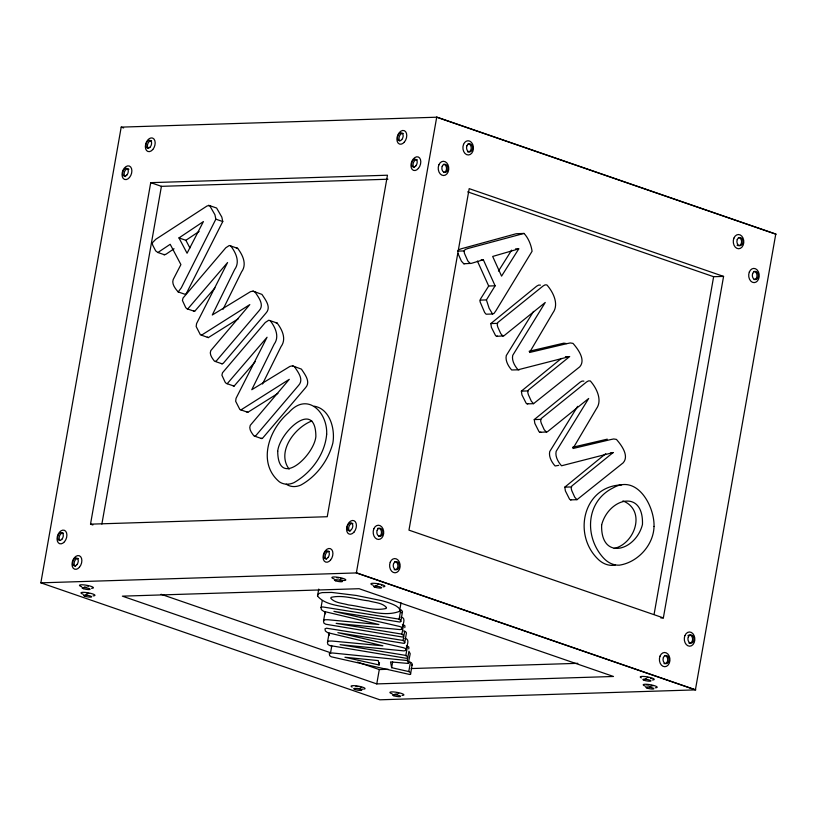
<?xml version="1.0" encoding="UTF-8"?>
<svg xmlns="http://www.w3.org/2000/svg" width="817" height="817" viewBox="0 0 817 817"><rect width="100%" height="100%" fill="white"/><g stroke="black" fill="none" stroke-linecap="round" stroke-linejoin="round"><path stroke-width="1.23" d="M540.435 285.123L538.648 285.082L536.718 286.144L490.813 323.573L491.405 327.372L495.582 335.644L496.583 336.338L503.854 335.858L545.245 302.474L512.729 355.354C511.534 360.389 514.771 366.139 518.09 369.764L569.704 356.539L528.364 390.036L527.772 392.415L528.385 394.703L531.316 401.198L533.562 403.669L579.733 366.833C586.003 359.807 577.966 349.033 572.993 343.385L570.266 342.946L566.784 343.671L529.518 352.495L552.935 312.819C559.318 304.118 552.986 291.751 546.859 284.919L545.072 284.878L543.142 285.94L497.808 322.501L497.216 324.849L497.829 327.168L500.76 333.632L503.017 336.134M561.361 358.438L521.369 391.129L521.951 394.907L526.138 403.21L527.139 403.864L533.562 403.669M583.869 381.13L582.082 381.09L580.141 382.162L534.247 419.581L534.839 423.39L539.016 431.662L540.017 432.346L547.288 431.876L588.679 398.482L556.152 451.362C554.957 456.397 558.205 462.156 561.524 465.782L613.138 452.557L571.788 486.044L571.206 488.423L571.808 490.721L574.749 497.206L576.996 499.677L623.157 462.841C629.437 455.825 621.4 445.051 616.416 439.403L613.7 438.964L610.217 439.679L572.952 448.513L596.369 408.827C602.742 400.126 596.42 387.769 590.293 380.936L588.506 380.896L586.575 381.958L541.242 418.518L540.64 420.867L541.263 423.186L544.183 429.65L546.44 432.152M605.775 453.66L564.802 487.146L565.384 490.915L569.572 499.218L570.562 499.881L576.996 499.677M407.285 660.524L332.356 652.967L329.292 653.58L329.68 655.673L331.253 656.786L409.756 674.485L410.563 674.199L410.308 672.524L408.796 671.564L391.619 667.683L390.546 661.903L408.306 663.445L410.205 653.723L408.919 651.251L407.285 660.524L408.571 662.985M410.563 674.199L412.228 664.098L411.4 662.689L408.96 661.933M325.534 613.822L325.156 611.78L323.522 621.043L323.9 623.095L325.717 624.219L402.413 637.015L403.578 636.525L403.312 635.095L400.769 633.931L336.155 623.361L399.911 629.59L402.23 629.1L401.545 627.19L399.319 626.394L333.928 611.371L399.636 622.023L400.8 621.553L402.485 611.596L401.586 610.299L399.625 609.686M402.23 629.1C401.801 625.669 407.111 617.826 400.953 617.121M329.486 635.115L329.108 633.073L327.474 642.336L327.852 644.388L329.67 645.512L406.366 658.298L407.52 657.818L407.254 656.388L404.721 655.224L340.097 644.654L403.853 650.883L406.172 650.383L405.498 648.484L403.261 647.687L337.881 632.664L403.588 643.316L404.742 642.846L406.437 632.889L405.538 631.592L403.578 630.979M406.172 650.383C405.743 646.952 411.063 639.119 404.895 638.414M400.8 621.553L399.952 619.572L397.991 618.959L322.531 606.908L321.02 607.572L321.408 609.676L323.685 611.351L378.914 624.525L327.954 619.735L325.217 619.756L323.808 620.185L323.522 621.043M404.742 642.846L403.904 640.865L401.944 640.252L326.483 628.202L324.972 628.865L325.36 630.969L327.637 632.644L382.867 645.818L331.896 641.028L329.169 641.049L327.76 641.478L327.474 642.336M40.85 582.838L356.753 572.921L695.798 689.875L379.895 699.801L40.85 582.838L121.202 127.125L437.105 117.199L776.15 234.162M90.513 524.157L150.726 182.651L387.462 175.216L327.239 516.722L90.513 524.157L92.893 524.974M101.87 524.075L161.419 186.337L387.963 179.229M317.517 596.032L317.803 594.49L319.335 593.336L322.143 592.611L331.763 592.437L356.386 595.47L381.457 600.607A31.894 5.811 10 0 1 396.347 606.102L398.767 607.94L399.799 609.768L399.503 611.351C384.398 617.192 366.935 609.962 351.33 608.665C340.189 605.315 325.432 605.509 317.517 596.032L318.742 589.088M321.02 607.572L322.245 600.618M330.548 652.834L331.773 645.879M379.098 664.967L378.291 660.606L344.937 657.256L379.098 664.967L379.507 662.648M376.76 683.911L613.496 676.476L359.102 588.71L122.376 596.155L376.76 683.911L379.292 669.562L388.198 669.276M399.503 611.351L401.024 602.823M399.115 619.204L400.749 609.931M391.619 667.683L392.64 661.893M401.893 634.176L403.527 624.913L402.403 624.668M403.057 640.497L404.691 631.224M405.835 655.469L407.479 646.206L406.355 645.951M408.796 671.564L410.43 662.291M654.07 614.445L713.629 276.708L723.576 276.401L663.353 617.897L660.871 617.979M215.851 219.17L181.323 287.788L178.198 291.945C175.441 288.861 171.499 283.948 173.184 279.557L180.914 264.596L170.191 244.303L157.895 252.494L155.69 250.89L152.605 244.937L152.35 242.802L155.812 239.279L207.212 205.884L209.693 205.629L214.912 214.697L215.851 219.17L222.755 221.55L186.45 293.283L185.102 294.324L178.198 291.945M524.024 233.427L467.794 248.542L465.23 249.512L464.117 250.921L457.694 251.125L458.797 249.716L461.37 248.746L516.181 233.744L524.024 233.427C528.374 238.033 531.193 244.988 532.071 251.279L495.858 310.828L493.979 313.442L492.549 314.004L486.125 314.208L484.665 312.533L480.008 301.647L480.57 298.92L488.689 286.011L495.112 285.807L483.317 259.735L481.172 259.806M492.549 314.004L489.128 308.275L486.421 299.921L495.112 285.807M223.041 309.286L241.546 271.908C247.234 264.238 242.669 254.894 237.635 248.317L229.291 245.498L225.798 247.776L183.018 298.052L182.426 300.462L185.643 307.447L186.787 308.714L194.62 311.379L214.953 287.87M262.523 384L281.028 346.622C286.706 338.963 282.151 329.619 277.116 323.042L268.773 320.223L265.28 322.501L222.5 372.777L221.907 375.187L225.124 382.172L226.268 383.428L234.101 386.104L255.241 361.635M533.552 311.4L506.295 355.548C505.1 360.583 508.348 366.343 511.667 369.968L519.255 369.784M577.65 406.335L549.729 451.566C548.534 456.601 551.781 462.361 555.1 465.976L558.716 465.353M498.452 271.091L511.667 250.125M518.754 248.879L501.567 276.126L492.671 256.446L518.754 248.879L515.517 248.919M404.803 627.63L404.946 625.822L403.527 624.913M408.755 648.923L408.888 647.115L407.479 646.206M402.434 612.28L401.27 612.76M187.716 309L227.575 262.533L196.57 323.593L196.172 326.534L200.379 334.786L208.325 337.605L238.441 318.661M201.421 335.215L249.808 304.608L210.786 350.605C209.05 354.312 212.359 358.459 214.565 361.288L216.28 361.002L259.06 310.726C264.677 304.802 258.478 297.306 255.047 292.026L253.025 291.118L250.492 291.669L212.297 314.994L234.642 269.518C240.321 261.859 235.766 252.514 230.731 245.937M221.468 363.667L223.184 363.381L265.964 313.105C271.581 307.182 265.382 299.686 261.951 294.416L253.025 291.118M227.197 383.724L267.057 337.247L236.052 398.318L235.653 401.259L239.861 409.511L247.806 412.319L277.923 393.385M240.903 409.94L289.289 379.333L250.268 425.33C248.531 429.037 251.84 433.173 254.046 436.012L255.762 435.727L298.542 385.45C304.159 379.527 297.96 372.021 294.528 366.751L292.506 365.842L289.974 366.384L251.779 389.719L274.124 344.243C279.802 336.573 275.247 327.239 270.213 320.652M260.95 438.392L262.666 438.106L305.446 387.83C311.063 381.907 304.864 374.4 301.432 369.131L292.506 365.842M174.041 248.756L165.902 254.291L163.778 254.659M178.974 237.921L203.413 221.57L187.062 253.239L178.974 237.921L185.878 240.3L189.922 247.96M185.878 240.3L199.113 231.446M614.17 548.473C635.299 543.479 646.247 510.114 622.932 500.903M411.39 665.212L412.197 664.926M496.583 336.338L497.43 336.063M527.139 403.864L527.976 403.588M540.017 432.346L540.864 432.07M570.562 499.881L571.41 499.606M483.317 259.735L471.378 263.36L463.78 263.748L461.391 261.134L458 253.515M529.099 351.279L563.842 343.15L566.559 343.589M572.533 447.287L607.276 439.158M615.313 564.935L612.985 565.354A31.894 23.632 88.2 0 1 597.401 558.552C572.482 533.44 583.828 486.125 621.625 484.889M463.78 263.748L464.955 263.564M311.818 421C295.019 427.291 276.136 451.678 289.126 469.183M479.988 300.125L486.421 299.921M490.813 323.573L497.236 323.369M565.425 356.672L568.683 356.682M521.369 391.129L527.802 390.924M534.247 419.581L540.67 419.387M610.993 452.618L613.189 452.659M564.802 487.146L571.226 486.942M411.114 668.561L577.844 663.322M314.239 406.192C330.027 408.796 335.368 429.364 332.825 443.182C328.281 460.482 316.516 476.464 300.768 485.104A31.894 20.619 -71 0 1 286.277 484.215M236.195 247.888L237.635 248.317M275.676 322.603L277.116 323.042M193.69 311.093L194.62 311.379M233.172 385.818L234.101 386.104M723.576 276.401L469.183 188.645L408.97 530.141L663.353 617.897M467.681 191.862L713.629 276.708M121.202 127.125L123.622 127.952M150.726 182.651L161.419 186.337M208.539 205.261L216.597 208.018L221.815 217.077L222.755 221.55M157.895 252.494L164.799 254.884M215.484 361.553L222.398 363.933M254.965 436.278L261.879 438.658M161.072 594.276L329.864 652.507M357.591 662.076L379.292 669.562M207.283 337.166L208.325 337.605M246.765 411.891L247.806 412.319M470.204 263.544L467.814 260.929L464.424 253.311L464.117 250.921M477.404 261.072L488.689 286.011M331.038 645.41L331.314 646.4M399.86 140.82A4.095 2.645 -71 0 1 399.564 135.898A4.095 2.645 -71 0 1 403.22 133.488M414.485 167.516A4.095 2.645 -71 0 1 413.402 162.726A4.095 2.645 -71 0 1 417.262 159.815M148.285 148.245A4.095 2.645 -71 0 1 147.989 143.332A4.095 2.645 -71 0 1 151.645 140.922M125.573 176.584A4.095 2.645 -71 0 1 124.684 171.294A4.095 2.645 -71 0 1 128.933 169.252M75.552 566.304A4.095 2.645 -71 0 1 74.47 561.514A4.095 2.645 -71 0 1 78.33 558.603M59.988 540.456A4.095 2.645 -71 0 1 59.702 535.543A4.095 2.645 -71 0 1 63.358 533.133M326.606 559.216A4.095 2.645 -71 0 1 325.513 554.416A4.095 2.645 -71 0 1 329.374 551.506M350.105 531.203A4.095 2.645 -71 0 1 349.012 526.403A4.095 2.645 -71 0 1 352.873 523.493M87.062 594.684A4.095 0.746 10 0 1 86.071 594.449M86.776 593.173A4.095 0.746 10 0 1 88.869 593.52M83.191 594.255A7.108 1.297 10 0 1 82.834 592.335A7.108 1.297 10 0 1 92.74 593.949A7.108 1.297 10 0 1 93.097 595.869M86.582 587.331A4.095 0.746 10 0 1 84.549 586.902M87.348 585.973A4.095 0.746 10 0 1 88.328 586.208M81.669 586.698A7.108 1.297 10 0 1 81.312 584.778A7.108 1.297 10 0 1 91.218 586.402A7.108 1.297 10 0 1 91.575 588.322M360.205 688.404A4.095 0.746 10 0 1 359.255 688.333M355.926 686.392A4.095 0.746 10 0 1 357.928 686.617M360.818 687.311A4.095 0.746 10 0 1 361.492 687.587M352.127 687.087A7.108 1.297 10 0 1 357.815 686.045A7.108 1.297 10 0 1 364.259 689.078M363.197 689.17A7.108 1.297 10 0 1 361.788 689.15M397.052 694.44A4.095 0.746 10 0 1 395.019 694.001M396.766 692.877A4.095 0.746 10 0 1 398.798 693.306M392.129 693.807A7.108 1.297 10 0 1 391.772 691.887A7.108 1.297 10 0 1 401.678 693.51A7.108 1.297 10 0 1 402.035 695.43M646.359 678.774A4.095 0.746 10 0 1 645.369 678.529M647.115 677.405A4.095 0.746 10 0 1 648.167 677.599M650.679 678.365A4.095 0.746 10 0 1 651.118 678.621M641.325 677.875A7.108 1.297 10 0 1 643.04 676.415A7.108 1.297 10 0 1 652.466 678.192A7.108 1.297 10 0 1 652.395 679.958M651.384 686.934A4.095 0.746 10 0 1 649.301 686.597M646.645 685.044A4.095 0.746 10 0 1 649.025 685.085M651.108 685.422A4.095 0.746 10 0 1 652.957 685.923M645.43 686.157A7.108 1.297 10 0 1 645.073 684.237A7.108 1.297 10 0 1 654.979 685.861A7.108 1.297 10 0 1 655.336 687.781M376.974 585.636A4.095 0.746 10 0 1 375.994 585.391M377.74 584.267A4.095 0.746 10 0 1 378.782 584.461M381.304 585.227A4.095 0.746 10 0 1 381.743 585.483M373.103 585.197A7.108 1.297 10 0 1 372.756 583.277A7.108 1.297 10 0 1 382.652 584.901A7.108 1.297 10 0 1 383.01 586.82M340.955 579.733A4.095 0.746 10 0 1 339.995 579.651M336.675 577.721A4.095 0.746 10 0 1 338.667 577.946M340.699 578.385A4.095 0.746 10 0 1 342.231 578.906M334.041 578.875A7.108 1.297 10 0 1 334.122 576.955A7.108 1.297 10 0 1 344.406 578.885A7.108 1.297 10 0 1 342.537 580.478M737.833 245.6A4.095 3.033 88.2 0 1 737.087 245.202M738.445 237.543A4.095 3.033 88.2 0 1 741.56 241.597A4.095 3.033 88.2 0 1 738.619 245.733M753.877 271.418A4.095 3.033 88.2 0 1 757.002 275.472A4.095 3.033 88.2 0 1 754.05 279.608M468.09 143.772A4.095 3.033 88.2 0 1 471.205 148.357A4.095 3.033 88.2 0 1 467.477 151.829M443.406 164.309A4.095 3.033 88.2 0 1 446.531 168.353A4.095 3.033 88.2 0 1 443.58 172.489M394.795 561.585A4.095 3.033 88.2 0 1 397.899 566.171A4.095 3.033 88.2 0 1 394.182 569.653M377.587 528.395A4.095 3.033 88.2 0 1 381.447 531.765A4.095 3.033 88.2 0 1 378.547 536.432M664.589 655.51A4.095 3.033 88.2 0 1 667.693 660.095A4.095 3.033 88.2 0 1 663.976 663.567M689.477 634.993A4.095 3.033 88.2 0 1 692.581 639.578A4.095 3.033 88.2 0 1 688.864 643.05M687.975 635.565A4.095 3.033 88.2 0 1 688.69 635.146M601.639 524.974C600.536 560.881 635.718 551.199 642.468 524.483C643.694 488.515 608.491 498.288 601.639 524.974M277.709 451.301C278.056 489.516 314.188 455.426 315.873 436.441C315.668 398.134 279.445 432.336 277.709 451.301M654.039 526.434C653.549 545.143 637.75 562.372 619.419 565.16A31.894 23.632 88.2 0 1 603.824 558.348C584.226 537.423 585.503 501.587 613.005 487.943C636.923 473.921 654.591 505.917 654.039 526.434M326.667 434.184C324.982 454.364 311.175 472.88 293.854 482.714A31.894 20.619 -71 0 1 279.373 481.826C256.773 462.8 269.202 428.843 288.758 412.575C307.223 391.445 327.709 412.289 326.667 434.184M436.707 117.209L356.355 572.931L695.4 689.885L775.752 234.173L436.707 117.209M386.461 607.501L386.175 608.471C373.849 611.32 360.808 606.224 348.471 604.937C342.64 603.13 335.041 603.13 330.793 598.31L331.089 597.35C343.395 594.531 356.365 599.545 368.661 600.852C374.523 602.68 382.193 602.629 386.461 607.501M401.79 139.564A4.095 2.645 -71 0 0 401.729 132.967A4.095 2.645 -71 0 0 397.501 137.93A4.095 2.645 -71 0 0 401.79 139.564M404.354 142.107A7.108 4.596 -71 0 0 404.252 130.649A7.108 4.596 -71 0 0 396.909 139.268A7.108 4.596 -71 0 0 404.354 142.107M415.822 165.892A4.095 2.645 -71 0 0 415.761 159.295A4.095 2.645 -71 0 0 411.543 164.258A4.095 2.645 -71 0 0 415.822 165.892M418.386 168.435A7.108 4.596 -71 0 0 418.284 156.976A7.108 4.596 -71 0 0 410.951 165.596A7.108 4.596 -71 0 0 418.386 168.435M150.216 146.999A4.095 2.645 -71 0 0 150.154 140.401A4.095 2.645 -71 0 0 145.926 145.365A4.095 2.645 -71 0 0 150.216 146.999M152.779 149.531A7.108 4.596 -71 0 0 152.667 138.083A7.108 4.596 -71 0 0 145.334 146.703A7.108 4.596 -71 0 0 152.779 149.531M126.911 174.961A4.095 2.645 -71 0 0 126.849 168.363A4.095 2.645 -71 0 0 122.621 173.327A4.095 2.645 -71 0 0 126.911 174.961M129.474 177.493A7.108 4.596 -71 0 0 129.362 166.045A7.108 4.596 -71 0 0 122.029 174.664A7.108 4.596 -71 0 0 129.474 177.493M76.89 564.68A4.095 2.645 -71 0 0 76.829 558.082A4.095 2.645 -71 0 0 72.611 563.046A4.095 2.645 -71 0 0 76.89 564.68M79.453 567.223A7.108 4.596 -71 0 0 79.351 555.764A7.108 4.596 -71 0 0 72.019 564.384A7.108 4.596 -71 0 0 79.453 567.223M61.929 539.21A4.095 2.645 -71 0 0 61.857 532.613A4.095 2.645 -71 0 0 57.639 537.576A4.095 2.645 -71 0 0 61.929 539.21M64.492 541.742A7.108 4.596 -71 0 0 64.38 530.294A7.108 4.596 -71 0 0 57.047 538.914A7.108 4.596 -71 0 0 64.492 541.742M327.944 557.592A4.095 2.645 -71 0 0 327.883 550.995A4.095 2.645 -71 0 0 323.655 555.958A4.095 2.645 -71 0 0 327.944 557.592M330.507 560.125A7.108 4.596 -71 0 0 330.405 548.667A7.108 4.596 -71 0 0 323.062 557.286A7.108 4.596 -71 0 0 330.507 560.125M351.443 529.569A4.095 2.645 -71 0 0 351.381 522.982A4.095 2.645 -71 0 0 347.154 527.935A4.095 2.645 -71 0 0 351.443 529.569M354.006 532.112A7.108 4.596 -71 0 0 353.904 520.654A7.108 4.596 -71 0 0 346.561 529.273A7.108 4.596 -71 0 0 354.006 532.112M84.856 596.196A4.095 0.746 10 0 0 91.545 596.951A4.095 0.746 10 0 0 86.428 595.184A4.095 0.746 10 0 0 84.856 596.196M83.334 588.649A4.095 0.746 10 0 0 90.023 589.404A4.095 0.746 10 0 0 84.907 587.637A4.095 0.746 10 0 0 83.334 588.649M354.966 689.497A4.095 0.746 10 0 0 361.645 690.253A4.095 0.746 10 0 0 356.529 688.486A4.095 0.746 10 0 0 354.966 689.497M393.804 695.747A4.095 0.746 10 0 0 400.483 696.503A4.095 0.746 10 0 0 395.367 694.736A4.095 0.746 10 0 0 393.804 695.747M644.153 680.275A4.095 0.746 10 0 0 650.843 681.031A4.095 0.746 10 0 0 645.726 679.264A4.095 0.746 10 0 0 644.153 680.275M647.105 688.098A4.095 0.746 10 0 0 653.784 688.854A4.095 0.746 10 0 0 648.667 687.087A4.095 0.746 10 0 0 647.105 688.098M374.778 587.147A4.095 0.746 10 0 0 381.457 587.893A4.095 0.746 10 0 0 376.341 586.136A4.095 0.746 10 0 0 374.778 587.147M335.705 580.826A4.095 0.746 10 0 0 342.394 581.571A4.095 0.746 10 0 0 337.278 579.815A4.095 0.746 10 0 0 335.705 580.826M737.251 239.575A4.095 3.033 88.2 0 0 740.008 245.682A4.095 3.033 88.2 0 0 742.51 239.504A4.095 3.033 88.2 0 0 737.251 239.575M733.891 238.145A7.108 5.27 88.2 0 0 738.691 248.746A7.108 5.27 88.2 0 0 743.021 238.013A7.108 5.27 88.2 0 0 733.891 238.145M752.682 273.46A4.095 3.033 88.2 0 0 755.449 279.567A4.095 3.033 88.2 0 0 757.941 273.389A4.095 3.033 88.2 0 0 752.682 273.46M749.322 272.02A7.108 5.27 88.2 0 0 754.122 282.621A7.108 5.27 88.2 0 0 758.452 271.898A7.108 5.27 88.2 0 0 749.322 272.02M466.905 145.814A4.095 3.033 88.2 0 0 469.663 151.921A4.095 3.033 88.2 0 0 472.155 145.743A4.095 3.033 88.2 0 0 466.905 145.814M463.535 144.374A7.108 5.27 88.2 0 0 468.335 154.975A7.108 5.27 88.2 0 0 472.665 144.252A7.108 5.27 88.2 0 0 463.535 144.374M442.211 166.341A4.095 3.033 88.2 0 0 444.979 172.448A4.095 3.033 88.2 0 0 447.471 166.27A4.095 3.033 88.2 0 0 442.211 166.341M438.852 164.901A7.108 5.27 88.2 0 0 443.651 175.512A7.108 5.27 88.2 0 0 447.982 164.779A7.108 5.27 88.2 0 0 438.852 164.901M393.6 563.628A4.095 3.033 88.2 0 0 396.368 569.735A4.095 3.033 88.2 0 0 398.859 563.556A4.095 3.033 88.2 0 0 393.6 563.628M390.24 562.188A7.108 5.27 88.2 0 0 395.04 572.799A7.108 5.27 88.2 0 0 399.37 562.065A7.108 5.27 88.2 0 0 390.24 562.188M377.178 530.284A4.095 3.033 88.2 0 0 379.936 536.391A4.095 3.033 88.2 0 0 382.427 530.213A4.095 3.033 88.2 0 0 377.178 530.284M373.808 528.844A7.108 5.27 88.2 0 0 378.608 539.455A7.108 5.27 88.2 0 0 382.938 528.722A7.108 5.27 88.2 0 0 373.808 528.844M663.394 657.542A4.095 3.033 88.2 0 0 666.151 663.649A4.095 3.033 88.2 0 0 668.653 657.471A4.095 3.033 88.2 0 0 663.394 657.542M660.034 656.112A7.108 5.27 88.2 0 0 664.824 666.713A7.108 5.27 88.2 0 0 669.164 655.98A7.108 5.27 88.2 0 0 660.034 656.112M688.282 637.035A4.095 3.033 88.2 0 0 691.049 643.142A4.095 3.033 88.2 0 0 693.541 636.964A4.095 3.033 88.2 0 0 688.282 637.035M684.922 635.595A7.108 5.27 88.2 0 0 689.722 646.196A7.108 5.27 88.2 0 0 694.052 635.473A7.108 5.27 88.2 0 0 684.922 635.595"/></g></svg>
